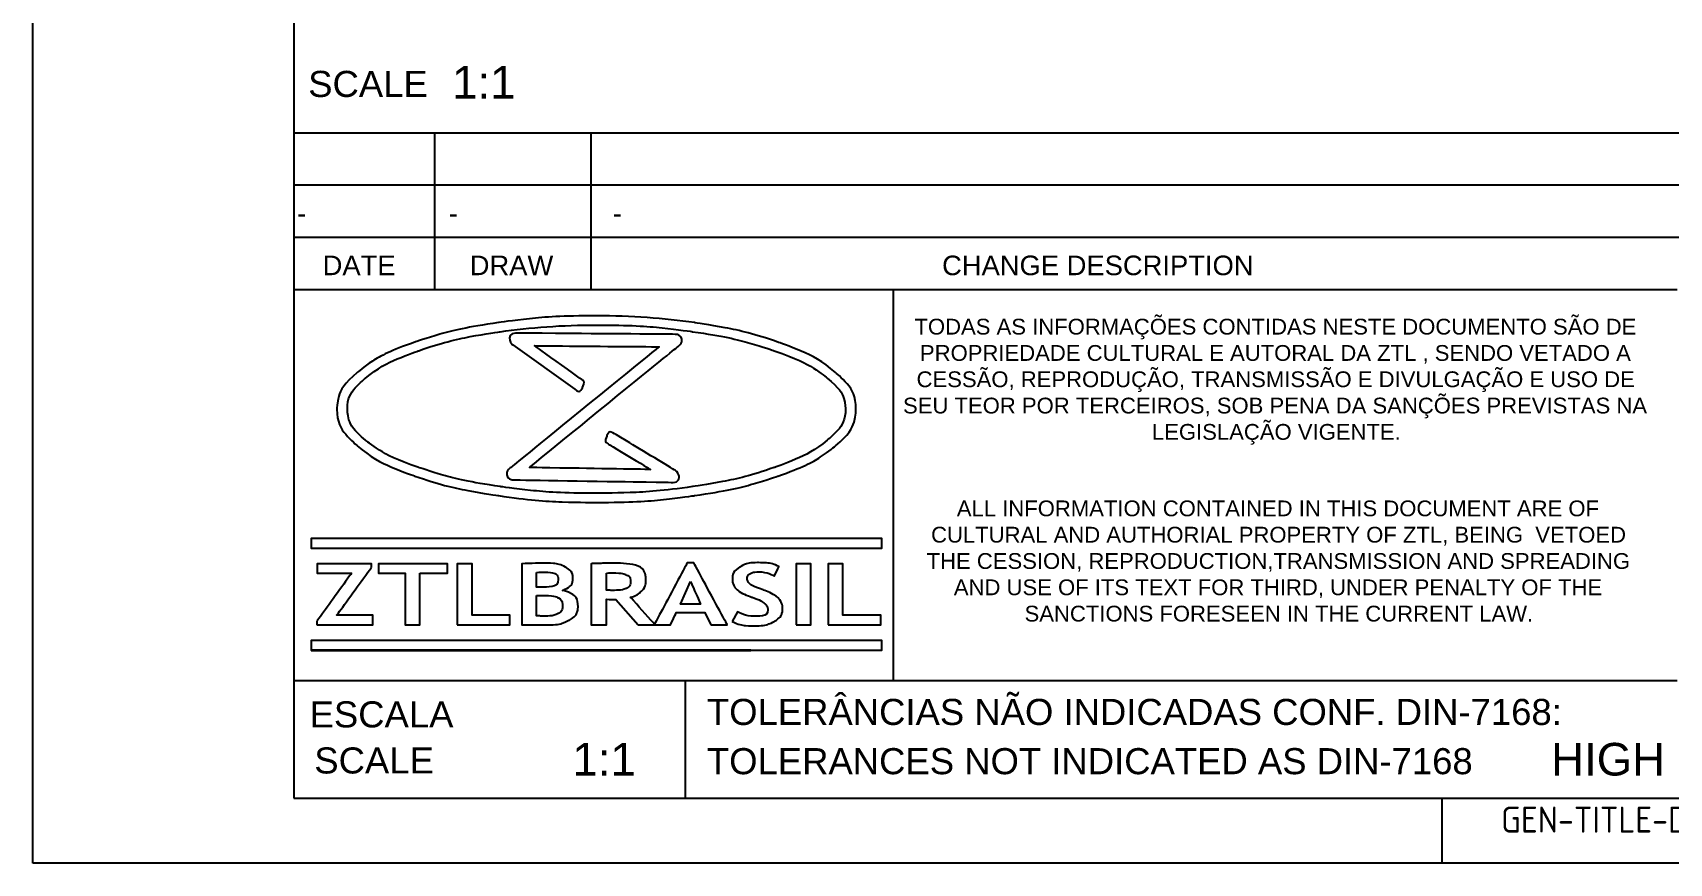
# Model space of a CAD drawing. Header units: millimetres. Extents: x 4510 to 4691, y 1198 to 1451.
# Drawn here: x 4510.4 to 4623.3, y 1197.9 to 1255.2 of the extents above; entities that cross this region are included whole.
import ezdxf
from ezdxf.enums import TextEntityAlignment as Align

# ---------------------------------------------------------------- set-up
doc = ezdxf.new("R2010")
doc.units = ezdxf.units.MM
doc.linetypes.add('ACAD_ISO02W100', pattern=[15, 12, -3])
doc.layers.add('AM_8', color=40, linetype='ACAD_ISO02W100', lineweight=35)
doc.layers.add('Camada 1', color=7, linetype='Continuous')
doc.styles.add('ACISOTS', font='isocp.shx', dxfattribs={"height": 1})
doc.styles.get("Standard").update_dxf_attribs({"font": 'arial.ttf'})

msp = doc.modelspace()

# ---------------------------------------------------------------- linework, layer by layer
at = {"color": 135, "lineweight": 25}
for p, q in [((4510.431, 1197.901), (4510.431, 1450.801)), ((4607.631, 1197.901), (4607.631, 1202.401)), ((4691.331, 1197.901), (4510.431, 1197.901))]:
    msp.add_line(p, q, dxfattribs=at)
for p, q in [((4528.431, 1446.301), (4528.431, 1202.401)), ((4528.431, 1248.301), (4686.831, 1248.301)), ((4528.431, 1248.301), (4528.431, 1202.401)), ((4528.431, 1248.301), (4642.954, 1248.301)), ((4538.154, 1237.501), (4538.154, 1248.301)), ((4548.929, 1237.501), (4548.929, 1248.301)), ((4642.954, 1244.701), (4528.431, 1244.701)), ((4528.431, 1241.101), (4642.954, 1241.101)), ((4528.431, 1237.501), (4623.831, 1237.501)), ((4569.77, 1237.501), (4569.77, 1210.501)), ((4623.831, 1210.501), (4528.431, 1210.501)), ((4555.431, 1210.501), (4555.431, 1202.401)), ((4528.431, 1202.401), (4686.831, 1202.401)), ((4528.431, 1202.401), (4686.831, 1202.401))]:
    msp.add_line(p, q)
at = {"layer": 'AM_8', "color": 0, "linetype": 'Continuous'}
msp.add_line((4529.623, 1212.607), (4559.957, 1212.607), dxfattribs=at)
at = {"layer": 'Camada 1'}
for points, knots in [([(4549.303, 1235.678), (4551.692, 1235.678), (4553.975, 1235.511), (4556.061, 1235.208), (4556.061, 1235.208), (4558.228, 1234.893), (4560.183, 1234.432), (4561.823, 1233.86), (4561.823, 1233.86), (4563.506, 1233.272), (4564.864, 1232.563), (4565.792, 1231.77), (4565.792, 1231.77), (4566.696, 1230.997), (4567.196, 1230.143), (4567.196, 1229.24), (4567.196, 1229.24), (4567.196, 1228.336), (4566.696, 1227.482), (4565.792, 1226.709), (4565.792, 1226.709), (4564.864, 1225.916), (4563.506, 1225.207), (4561.823, 1224.62), (4561.823, 1224.62), (4560.183, 1224.047), (4558.228, 1223.586), (4556.061, 1223.271), (4556.061, 1223.271), (4553.975, 1222.968), (4551.692, 1222.801), (4549.303, 1222.801), (4549.303, 1222.801), (4546.914, 1222.801), (4544.632, 1222.968), (4542.546, 1223.271), (4542.546, 1223.271), (4540.378, 1223.586), (4538.423, 1224.047), (4536.784, 1224.62), (4536.784, 1224.62), (4535.101, 1225.207), (4533.743, 1225.916), (4532.814, 1226.709), (4532.814, 1226.709), (4531.91, 1227.482), (4531.411, 1228.336), (4531.411, 1229.24), (4531.411, 1229.24), (4531.411, 1230.143), (4531.91, 1230.997), (4532.814, 1231.77), (4532.814, 1231.77), (4533.743, 1232.563), (4535.101, 1233.272), (4536.784, 1233.86), (4536.784, 1233.86), (4538.423, 1234.432), (4540.378, 1234.893), (4542.546, 1235.208), (4542.546, 1235.208), (4544.632, 1235.511), (4546.914, 1235.678), (4549.303, 1235.678)], [0, 0, 0, 0, 0.0588235, 0.0588235, 0.0588235, 0.0882353, 0.1176471, 0.1176471, 0.1176471, 0.1470588, 0.1764706, 0.1764706, 0.1764706, 0.2058824, 0.2352941, 0.2352941, 0.2352941, 0.2647059, 0.2941176, 0.2941176, 0.2941176, 0.3235294, 0.3529412, 0.3529412, 0.3529412, 0.3823529, 0.4117647, 0.4117647, 0.4117647, 0.4411765, 0.4705882, 0.4705882, 0.4705882, 0.5, 0.5294118, 0.5294118, 0.5294118, 0.5588235, 0.5882353, 0.5882353, 0.5882353, 0.6176471, 0.6470588, 0.6470588, 0.6470588, 0.6764706, 0.7058824, 0.7058824, 0.7058824, 0.7352941, 0.7647059, 0.7647059, 0.7647059, 0.7941176, 0.8235294, 0.8235294, 0.8235294, 0.8529412, 0.8823529, 0.8823529, 0.8823529, 0.9411765, 1, 1, 1, 1]), ([(4549.303, 1235.043), (4546.956, 1235.043), (4544.717, 1234.88), (4542.675, 1234.584), (4542.675, 1234.584), (4540.553, 1234.277), (4538.643, 1233.827), (4537.045, 1233.269), (4537.045, 1233.269), (4535.49, 1232.726), (4534.238, 1232.086), (4533.384, 1231.382), (4533.384, 1231.382), (4532.575, 1230.713), (4532.127, 1229.989), (4532.127, 1229.24), (4532.127, 1229.24), (4532.127, 1228.49), (4532.575, 1227.766), (4533.384, 1227.098), (4533.384, 1227.098), (4534.238, 1226.393), (4535.49, 1225.753), (4537.045, 1225.21), (4537.045, 1225.21), (4538.643, 1224.652), (4540.553, 1224.202), (4542.675, 1223.895), (4542.675, 1223.895), (4544.717, 1223.599), (4546.956, 1223.436), (4549.303, 1223.436), (4549.303, 1223.436), (4551.65, 1223.436), (4553.89, 1223.599), (4555.932, 1223.895), (4555.932, 1223.895), (4558.054, 1224.202), (4559.964, 1224.652), (4561.561, 1225.21), (4561.561, 1225.21), (4563.116, 1225.753), (4564.369, 1226.393), (4565.222, 1227.098), (4565.222, 1227.098), (4566.032, 1227.766), (4566.479, 1228.49), (4566.479, 1229.24), (4566.479, 1229.24), (4566.479, 1229.989), (4566.032, 1230.713), (4565.222, 1231.382), (4565.222, 1231.382), (4564.369, 1232.086), (4563.116, 1232.726), (4561.561, 1233.269), (4561.561, 1233.269), (4559.964, 1233.827), (4558.054, 1234.277), (4555.932, 1234.584), (4555.932, 1234.584), (4553.89, 1234.88), (4551.65, 1235.043), (4549.303, 1235.043)], [0, 0, 0, 0, 0.0588235, 0.0588235, 0.0588235, 0.0882353, 0.1176471, 0.1176471, 0.1176471, 0.1470588, 0.1764706, 0.1764706, 0.1764706, 0.2058824, 0.2352941, 0.2352941, 0.2352941, 0.2647059, 0.2941176, 0.2941176, 0.2941176, 0.3235294, 0.3529412, 0.3529412, 0.3529412, 0.3823529, 0.4117647, 0.4117647, 0.4117647, 0.4411765, 0.4705882, 0.4705882, 0.4705882, 0.5, 0.5294118, 0.5294118, 0.5294118, 0.5588235, 0.5882353, 0.5882353, 0.5882353, 0.6176471, 0.6470588, 0.6470588, 0.6470588, 0.6764706, 0.7058824, 0.7058824, 0.7058824, 0.7352941, 0.7647059, 0.7647059, 0.7647059, 0.7941176, 0.8235294, 0.8235294, 0.8235294, 0.8529412, 0.8823529, 0.8823529, 0.8823529, 0.9411765, 1, 1, 1, 1]), ([(4547.815, 1230.611), (4547.815, 1230.611), (4543.528, 1233.682), (4543.528, 1233.682), (4543.528, 1233.682), (4543.209, 1233.911), (4543.339, 1234.491), (4543.715, 1234.488), (4543.715, 1234.488), (4543.715, 1234.488), (4554.786, 1234.399), (4554.786, 1234.399), (4554.786, 1234.399), (4555.149, 1234.397), (4555.284, 1233.848), (4554.988, 1233.607), (4554.988, 1233.607), (4554.988, 1233.607), (4544.681, 1225.21), (4544.681, 1225.21), (4544.681, 1225.21), (4544.681, 1225.21), (4553.034, 1225.076), (4553.034, 1225.076), (4553.034, 1225.076), (4553.034, 1225.076), (4550.225, 1226.768), (4550.225, 1226.768), (4550.225, 1226.768), (4550.04, 1226.88), (4549.855, 1226.991), (4550.016, 1227.377), (4550.016, 1227.377), (4550.177, 1227.763), (4550.362, 1227.652), (4550.547, 1227.541), (4550.547, 1227.541), (4550.547, 1227.541), (4554.759, 1225.003), (4554.759, 1225.003), (4554.759, 1225.003), (4555.104, 1224.795), (4554.982, 1224.177), (4554.594, 1224.183), (4554.594, 1224.183), (4554.594, 1224.183), (4543.523, 1224.361), (4543.523, 1224.361), (4543.523, 1224.361), (4543.16, 1224.367), (4543.028, 1224.913), (4543.324, 1225.154), (4543.324, 1225.154), (4543.324, 1225.154), (4553.619, 1233.542), (4553.619, 1233.542), (4553.619, 1233.542), (4553.619, 1233.542), (4545.038, 1233.611), (4545.038, 1233.611), (4545.038, 1233.611), (4545.038, 1233.611), (4548.185, 1231.356), (4548.185, 1231.356), (4548.185, 1231.356), (4548.361, 1231.23), (4548.536, 1231.104), (4548.351, 1230.732), (4548.351, 1230.732), (4548.166, 1230.359), (4547.99, 1230.485), (4547.815, 1230.611)], [0, 0, 0, 0, 0.0526316, 0.0526316, 0.0526316, 0.0789474, 0.1052632, 0.1052632, 0.1052632, 0.1315789, 0.1578947, 0.1578947, 0.1578947, 0.1842105, 0.2105263, 0.2105263, 0.2105263, 0.2368421, 0.2631579, 0.2631579, 0.2631579, 0.2894737, 0.3157895, 0.3157895, 0.3157895, 0.3421053, 0.3684211, 0.3684211, 0.3684211, 0.3947368, 0.4210526, 0.4210526, 0.4210526, 0.4473684, 0.4736842, 0.4736842, 0.4736842, 0.5, 0.5263158, 0.5263158, 0.5263158, 0.5526316, 0.5789474, 0.5789474, 0.5789474, 0.6052632, 0.6315789, 0.6315789, 0.6315789, 0.6578947, 0.6842105, 0.6842105, 0.6842105, 0.7105263, 0.7368421, 0.7368421, 0.7368421, 0.7631579, 0.7894737, 0.7894737, 0.7894737, 0.8157895, 0.8421053, 0.8421053, 0.8421053, 0.8684211, 0.8947368, 0.8947368, 0.8947368, 0.9473684, 1, 1, 1, 1]), ([(4529.7, 1220.316), (4529.7, 1220.316), (4568.907, 1220.316), (4568.907, 1220.316), (4568.907, 1220.316), (4568.907, 1220.316), (4568.984, 1220.316), (4568.984, 1220.316), (4568.984, 1220.316), (4568.984, 1220.316), (4568.984, 1220.239), (4568.984, 1220.239), (4568.984, 1220.239), (4568.984, 1220.239), (4568.984, 1219.729), (4568.984, 1219.729), (4568.984, 1219.729), (4568.984, 1219.729), (4568.984, 1219.652), (4568.984, 1219.652), (4568.984, 1219.652), (4568.984, 1219.652), (4568.907, 1219.652), (4568.907, 1219.652), (4568.907, 1219.652), (4568.907, 1219.652), (4529.7, 1219.652), (4529.7, 1219.652), (4529.7, 1219.652), (4529.7, 1219.652), (4529.623, 1219.652), (4529.623, 1219.652), (4529.623, 1219.652), (4529.623, 1219.652), (4529.623, 1219.729), (4529.623, 1219.729), (4529.623, 1219.729), (4529.623, 1219.729), (4529.623, 1220.239), (4529.623, 1220.239), (4529.623, 1220.239), (4529.623, 1220.239), (4529.623, 1220.316), (4529.623, 1220.316), (4529.623, 1220.316), (4529.623, 1220.316), (4529.7, 1220.316), (4529.7, 1220.316)], [0, 0, 0, 0, 0.0769231, 0.0769231, 0.0769231, 0.1153846, 0.1538462, 0.1538462, 0.1538462, 0.1923077, 0.2307692, 0.2307692, 0.2307692, 0.2692308, 0.3076923, 0.3076923, 0.3076923, 0.3461538, 0.3846154, 0.3846154, 0.3846154, 0.4230769, 0.4615385, 0.4615385, 0.4615385, 0.5, 0.5384615, 0.5384615, 0.5384615, 0.5769231, 0.6153846, 0.6153846, 0.6153846, 0.6538462, 0.6923077, 0.6923077, 0.6923077, 0.7307692, 0.7692308, 0.7692308, 0.7692308, 0.8076923, 0.8461538, 0.8461538, 0.8461538, 0.9230769, 1, 1, 1, 1]), ([(4530.013, 1214.349), (4530.013, 1214.349), (4530.013, 1214.591), (4530.013, 1214.591), (4530.013, 1214.591), (4530.013, 1214.591), (4532.411, 1217.909), (4532.411, 1217.909), (4532.411, 1217.909), (4532.411, 1217.909), (4530.053, 1217.909), (4530.053, 1217.909), (4530.053, 1217.909), (4530.053, 1217.909), (4530.053, 1218.575), (4530.053, 1218.575), (4530.053, 1218.575), (4530.053, 1218.575), (4533.802, 1218.575), (4533.802, 1218.575), (4533.802, 1218.575), (4533.802, 1218.575), (4533.802, 1218.333), (4533.802, 1218.333), (4533.802, 1218.333), (4533.802, 1218.333), (4531.396, 1215.016), (4531.396, 1215.016), (4531.396, 1215.016), (4531.396, 1215.016), (4533.888, 1215.016), (4533.888, 1215.016), (4533.888, 1215.016), (4533.888, 1215.016), (4533.888, 1214.349), (4533.888, 1214.349), (4533.888, 1214.349), (4533.888, 1214.349), (4530.013, 1214.349), (4530.013, 1214.349)], [0, 0, 0, 0, 0.0909091, 0.0909091, 0.0909091, 0.1363636, 0.1818182, 0.1818182, 0.1818182, 0.2272727, 0.2727273, 0.2727273, 0.2727273, 0.3181818, 0.3636364, 0.3636364, 0.3636364, 0.4090909, 0.4545455, 0.4545455, 0.4545455, 0.5, 0.5454545, 0.5454545, 0.5454545, 0.5909091, 0.6363636, 0.6363636, 0.6363636, 0.6818182, 0.7272727, 0.7272727, 0.7272727, 0.7727273, 0.8181818, 0.8181818, 0.8181818, 0.9090909, 1, 1, 1, 1]), ([(4537.13, 1217.909), (4537.13, 1217.909), (4537.13, 1214.349), (4537.13, 1214.349), (4537.13, 1214.349), (4537.13, 1214.349), (4536.109, 1214.349), (4536.109, 1214.349), (4536.109, 1214.349), (4536.109, 1214.349), (4536.109, 1217.909), (4536.109, 1217.909), (4536.109, 1217.909), (4536.109, 1217.909), (4534.28, 1217.909), (4534.28, 1217.909), (4534.28, 1217.909), (4534.28, 1217.909), (4534.28, 1218.575), (4534.28, 1218.575), (4534.28, 1218.575), (4534.28, 1218.575), (4539.041, 1218.575), (4539.041, 1218.575), (4539.041, 1218.575), (4539.041, 1218.575), (4539.041, 1217.909), (4539.041, 1217.909), (4539.041, 1217.909), (4539.041, 1217.909), (4537.13, 1217.909), (4537.13, 1217.909)], [0, 0, 0, 0, 0.1111111, 0.1111111, 0.1111111, 0.1666667, 0.2222222, 0.2222222, 0.2222222, 0.2777778, 0.3333333, 0.3333333, 0.3333333, 0.3888889, 0.4444444, 0.4444444, 0.4444444, 0.5, 0.5555556, 0.5555556, 0.5555556, 0.6111111, 0.6666667, 0.6666667, 0.6666667, 0.7222222, 0.7777778, 0.7777778, 0.7777778, 0.8888889, 1, 1, 1, 1]), ([(4539.708, 1214.349), (4539.708, 1214.349), (4539.708, 1218.575), (4539.708, 1218.575), (4539.708, 1218.575), (4539.708, 1218.575), (4540.729, 1218.575), (4540.729, 1218.575), (4540.729, 1218.575), (4540.729, 1218.575), (4540.729, 1215.016), (4540.729, 1215.016), (4540.729, 1215.016), (4540.729, 1215.016), (4543.328, 1215.016), (4543.328, 1215.016), (4543.328, 1215.016), (4543.328, 1215.016), (4543.328, 1214.349), (4543.328, 1214.349), (4543.328, 1214.349), (4543.328, 1214.349), (4539.708, 1214.349), (4539.708, 1214.349)], [0, 0, 0, 0, 0.1428571, 0.1428571, 0.1428571, 0.2142857, 0.2857143, 0.2857143, 0.2857143, 0.3571429, 0.4285714, 0.4285714, 0.4285714, 0.5, 0.5714286, 0.5714286, 0.5714286, 0.6428571, 0.7142857, 0.7142857, 0.7142857, 0.8571429, 1, 1, 1, 1]), ([(4545.91, 1214.349), (4545.91, 1214.349), (4544.151, 1214.349), (4544.151, 1214.349), (4544.151, 1214.349), (4544.151, 1214.349), (4544.151, 1218.572), (4544.151, 1218.572), (4544.151, 1218.572), (4544.927, 1218.599), (4545.469, 1218.612), (4545.78, 1218.612), (4545.78, 1218.612), (4546.378, 1218.612), (4546.844, 1218.519), (4547.18, 1218.331), (4547.18, 1218.331), (4547.517, 1218.144), (4547.684, 1217.876), (4547.684, 1217.529), (4547.684, 1217.529), (4547.684, 1217.194), (4547.443, 1216.929), (4546.962, 1216.735), (4546.962, 1216.735), (4547.676, 1216.552), (4548.034, 1216.175), (4548.034, 1215.604), (4548.034, 1215.604), (4548.034, 1215.22), (4547.836, 1214.914), (4547.442, 1214.688), (4547.442, 1214.688), (4547.046, 1214.463), (4546.536, 1214.349), (4545.91, 1214.349)], [0, 0, 0, 0, 0.1, 0.1, 0.1, 0.15, 0.2, 0.2, 0.2, 0.25, 0.3, 0.3, 0.3, 0.35, 0.4, 0.4, 0.4, 0.45, 0.5, 0.5, 0.5, 0.55, 0.6, 0.6, 0.6, 0.65, 0.7, 0.7, 0.7, 0.75, 0.8, 0.8, 0.8, 0.9, 1, 1, 1, 1]), ([(4545.172, 1217.973), (4545.172, 1217.973), (4545.172, 1216.959), (4545.172, 1216.959), (4545.172, 1216.959), (4545.329, 1216.953), (4545.493, 1216.949), (4545.666, 1216.949), (4545.666, 1216.949), (4546.331, 1216.949), (4546.663, 1217.132), (4546.663, 1217.499), (4546.663, 1217.499), (4546.663, 1217.824), (4546.362, 1217.986), (4545.757, 1217.986), (4545.757, 1217.986), (4545.598, 1217.986), (4545.402, 1217.981), (4545.172, 1217.973)], [0, 0, 0, 0, 0.1666667, 0.1666667, 0.1666667, 0.25, 0.3333333, 0.3333333, 0.3333333, 0.4166667, 0.5, 0.5, 0.5, 0.5833333, 0.6666667, 0.6666667, 0.6666667, 0.8333333, 1, 1, 1, 1]), ([(4552.178, 1214.349), (4552.178, 1214.349), (4550.644, 1216.094), (4550.644, 1216.094), (4550.644, 1216.094), (4550.49, 1216.096), (4550.274, 1216.103), (4549.995, 1216.115), (4549.995, 1216.115), (4549.995, 1216.115), (4549.995, 1214.349), (4549.995, 1214.349), (4549.995, 1214.349), (4549.995, 1214.349), (4548.936, 1214.349), (4548.936, 1214.349), (4548.936, 1214.349), (4548.936, 1214.349), (4548.936, 1218.575), (4548.936, 1218.575), (4548.936, 1218.575), (4548.993, 1218.575), (4549.214, 1218.582), (4549.6, 1218.597), (4549.6, 1218.597), (4549.985, 1218.612), (4550.294, 1218.618), (4550.53, 1218.618), (4550.53, 1218.618), (4551.99, 1218.618), (4552.721, 1218.203), (4552.721, 1217.372), (4552.721, 1217.372), (4552.721, 1217.122), (4552.619, 1216.894), (4552.418, 1216.689), (4552.418, 1216.689), (4552.217, 1216.483), (4551.962, 1216.338), (4551.657, 1216.253), (4551.657, 1216.253), (4551.657, 1216.253), (4553.356, 1214.349), (4553.356, 1214.349), (4553.356, 1214.349), (4553.356, 1214.349), (4552.178, 1214.349), (4552.178, 1214.349)], [0, 0, 0, 0, 0.0769231, 0.0769231, 0.0769231, 0.1153846, 0.1538462, 0.1538462, 0.1538462, 0.1923077, 0.2307692, 0.2307692, 0.2307692, 0.2692308, 0.3076923, 0.3076923, 0.3076923, 0.3461538, 0.3846154, 0.3846154, 0.3846154, 0.4230769, 0.4615385, 0.4615385, 0.4615385, 0.5, 0.5384615, 0.5384615, 0.5384615, 0.5769231, 0.6153846, 0.6153846, 0.6153846, 0.6538462, 0.6923077, 0.6923077, 0.6923077, 0.7307692, 0.7692308, 0.7692308, 0.7692308, 0.8076923, 0.8461538, 0.8461538, 0.8461538, 0.9230769, 1, 1, 1, 1]), ([(4549.995, 1217.923), (4549.995, 1217.923), (4549.995, 1216.75), (4549.995, 1216.75), (4549.995, 1216.75), (4550.184, 1216.738), (4550.329, 1216.732), (4550.428, 1216.732), (4550.428, 1216.732), (4550.854, 1216.732), (4551.166, 1216.776), (4551.363, 1216.865), (4551.363, 1216.865), (4551.562, 1216.953), (4551.661, 1217.125), (4551.661, 1217.381), (4551.661, 1217.381), (4551.661, 1217.589), (4551.555, 1217.734), (4551.342, 1217.816), (4551.342, 1217.816), (4551.13, 1217.899), (4550.796, 1217.94), (4550.341, 1217.94), (4550.341, 1217.94), (4550.231, 1217.94), (4550.116, 1217.935), (4549.995, 1217.923)], [0, 0, 0, 0, 0.125, 0.125, 0.125, 0.1875, 0.25, 0.25, 0.25, 0.3125, 0.375, 0.375, 0.375, 0.4375, 0.5, 0.5, 0.5, 0.5625, 0.625, 0.625, 0.625, 0.6875, 0.75, 0.75, 0.75, 0.875, 1, 1, 1, 1]), ([(4557.202, 1214.349), (4557.202, 1214.349), (4556.783, 1215.206), (4556.783, 1215.206), (4556.783, 1215.206), (4556.783, 1215.206), (4554.812, 1215.206), (4554.812, 1215.206), (4554.812, 1215.206), (4554.812, 1215.206), (4554.411, 1214.349), (4554.411, 1214.349), (4554.411, 1214.349), (4554.411, 1214.349), (4553.278, 1214.349), (4553.278, 1214.349), (4553.278, 1214.349), (4553.278, 1214.349), (4555.57, 1218.633), (4555.57, 1218.633), (4555.57, 1218.633), (4555.57, 1218.633), (4556.018, 1218.633), (4556.018, 1218.633), (4556.018, 1218.633), (4556.018, 1218.633), (4558.329, 1214.349), (4558.329, 1214.349), (4558.329, 1214.349), (4558.329, 1214.349), (4557.202, 1214.349), (4557.202, 1214.349)], [0, 0, 0, 0, 0.1111111, 0.1111111, 0.1111111, 0.1666667, 0.2222222, 0.2222222, 0.2222222, 0.2777778, 0.3333333, 0.3333333, 0.3333333, 0.3888889, 0.4444444, 0.4444444, 0.4444444, 0.5, 0.5555556, 0.5555556, 0.5555556, 0.6111111, 0.6666667, 0.6666667, 0.6666667, 0.7222222, 0.7777778, 0.7777778, 0.7777778, 0.8888889, 1, 1, 1, 1]), ([(4558.663, 1214.583), (4558.663, 1214.583), (4559.041, 1215.255), (4559.041, 1215.255), (4559.041, 1215.255), (4559.443, 1215.047), (4559.839, 1214.944), (4560.229, 1214.944), (4560.229, 1214.944), (4560.829, 1214.944), (4561.128, 1215.098), (4561.128, 1215.405), (4561.128, 1215.405), (4561.128, 1215.55), (4561.057, 1215.686), (4560.917, 1215.817), (4560.917, 1215.817), (4560.776, 1215.948), (4560.484, 1216.095), (4560.043, 1216.257), (4560.043, 1216.257), (4559.602, 1216.42), (4559.305, 1216.554), (4559.152, 1216.658), (4559.152, 1216.658), (4558.999, 1216.763), (4558.881, 1216.888), (4558.798, 1217.032), (4558.798, 1217.032), (4558.716, 1217.176), (4558.675, 1217.335), (4558.675, 1217.511), (4558.675, 1217.511), (4558.675, 1217.838), (4558.838, 1218.108), (4559.164, 1218.324), (4559.164, 1218.324), (4559.49, 1218.54), (4559.908, 1218.647), (4560.418, 1218.647), (4560.418, 1218.647), (4561.083, 1218.647), (4561.57, 1218.555), (4561.883, 1218.373), (4561.883, 1218.373), (4561.883, 1218.373), (4561.572, 1217.727), (4561.572, 1217.727), (4561.572, 1217.727), (4561.214, 1217.915), (4560.835, 1218.01), (4560.438, 1218.01), (4560.438, 1218.01), (4560.202, 1218.01), (4560.02, 1217.964), (4559.89, 1217.873), (4559.89, 1217.873), (4559.76, 1217.781), (4559.696, 1217.662), (4559.696, 1217.517), (4559.696, 1217.517), (4559.696, 1217.274), (4560.06, 1217.022), (4560.79, 1216.761), (4560.79, 1216.761), (4561.175, 1216.623), (4561.452, 1216.495), (4561.623, 1216.378), (4561.623, 1216.378), (4561.793, 1216.262), (4561.923, 1216.126), (4562.011, 1215.972), (4562.011, 1215.972), (4562.101, 1215.817), (4562.145, 1215.644), (4562.145, 1215.454), (4562.145, 1215.454), (4562.145, 1215.111), (4561.962, 1214.83), (4561.593, 1214.609), (4561.593, 1214.609), (4561.226, 1214.388), (4560.733, 1214.277), (4560.115, 1214.277), (4560.115, 1214.277), (4559.579, 1214.277), (4559.096, 1214.379), (4558.663, 1214.583)], [0, 0, 0, 0, 0.0434783, 0.0434783, 0.0434783, 0.0652174, 0.0869565, 0.0869565, 0.0869565, 0.1086957, 0.1304348, 0.1304348, 0.1304348, 0.1521739, 0.173913, 0.173913, 0.173913, 0.1956522, 0.2173913, 0.2173913, 0.2173913, 0.2391304, 0.2608696, 0.2608696, 0.2608696, 0.2826087, 0.3043478, 0.3043478, 0.3043478, 0.326087, 0.3478261, 0.3478261, 0.3478261, 0.3695652, 0.3913043, 0.3913043, 0.3913043, 0.4130435, 0.4347826, 0.4347826, 0.4347826, 0.4565217, 0.4782609, 0.4782609, 0.4782609, 0.5, 0.5217391, 0.5217391, 0.5217391, 0.5434783, 0.5652174, 0.5652174, 0.5652174, 0.5869565, 0.6086957, 0.6086957, 0.6086957, 0.6304348, 0.6521739, 0.6521739, 0.6521739, 0.673913, 0.6956522, 0.6956522, 0.6956522, 0.7173913, 0.7391304, 0.7391304, 0.7391304, 0.7608696, 0.7826087, 0.7826087, 0.7826087, 0.8043478, 0.826087, 0.826087, 0.826087, 0.8478261, 0.8695652, 0.8695652, 0.8695652, 0.8913043, 0.9130435, 0.9130435, 0.9130435, 0.9565217, 1, 1, 1, 1]), ([(4563.067, 1214.349), (4563.067, 1214.349), (4563.067, 1218.575), (4563.067, 1218.575), (4563.067, 1218.575), (4563.067, 1218.575), (4564.088, 1218.575), (4564.088, 1218.575), (4564.088, 1218.575), (4564.088, 1218.575), (4564.088, 1214.349), (4564.088, 1214.349), (4564.088, 1214.349), (4564.088, 1214.349), (4563.067, 1214.349), (4563.067, 1214.349)], [0, 0, 0, 0, 0.2, 0.2, 0.2, 0.3, 0.4, 0.4, 0.4, 0.5, 0.6, 0.6, 0.6, 0.8, 1, 1, 1, 1]), ([(4565.284, 1214.349), (4565.284, 1214.349), (4565.284, 1218.575), (4565.284, 1218.575), (4565.284, 1218.575), (4565.284, 1218.575), (4566.305, 1218.575), (4566.305, 1218.575), (4566.305, 1218.575), (4566.305, 1218.575), (4566.305, 1215.016), (4566.305, 1215.016), (4566.305, 1215.016), (4566.305, 1215.016), (4568.905, 1215.016), (4568.905, 1215.016), (4568.905, 1215.016), (4568.905, 1215.016), (4568.905, 1214.349), (4568.905, 1214.349), (4568.905, 1214.349), (4568.905, 1214.349), (4565.284, 1214.349), (4565.284, 1214.349)], [0, 0, 0, 0, 0.1428571, 0.1428571, 0.1428571, 0.2142857, 0.2857143, 0.2857143, 0.2857143, 0.3571429, 0.4285714, 0.4285714, 0.4285714, 0.5, 0.5714286, 0.5714286, 0.5714286, 0.6428571, 0.7142857, 0.7142857, 0.7142857, 0.8571429, 1, 1, 1, 1]), ([(4555.794, 1217.34), (4555.794, 1217.34), (4555.103, 1215.78), (4555.103, 1215.78), (4555.103, 1215.78), (4555.103, 1215.78), (4556.484, 1215.78), (4556.484, 1215.78), (4556.484, 1215.78), (4556.484, 1215.78), (4555.794, 1217.34), (4555.794, 1217.34)], [0, 0, 0, 0, 0.25, 0.25, 0.25, 0.375, 0.5, 0.5, 0.5, 0.75, 1, 1, 1, 1]), ([(4545.172, 1216.375), (4545.172, 1216.375), (4545.172, 1214.978), (4545.172, 1214.978), (4545.172, 1214.978), (4545.378, 1214.965), (4545.546, 1214.958), (4545.674, 1214.958), (4545.674, 1214.958), (4546.13, 1214.958), (4546.461, 1215.015), (4546.666, 1215.128), (4546.666, 1215.128), (4546.871, 1215.241), (4546.974, 1215.43), (4546.974, 1215.693), (4546.974, 1215.693), (4546.974, 1215.934), (4546.879, 1216.109), (4546.687, 1216.218), (4546.687, 1216.218), (4546.496, 1216.328), (4546.162, 1216.382), (4545.686, 1216.382), (4545.686, 1216.382), (4545.587, 1216.382), (4545.416, 1216.38), (4545.172, 1216.375)], [0, 0, 0, 0, 0.125, 0.125, 0.125, 0.1875, 0.25, 0.25, 0.25, 0.3125, 0.375, 0.375, 0.375, 0.4375, 0.5, 0.5, 0.5, 0.5625, 0.625, 0.625, 0.625, 0.6875, 0.75, 0.75, 0.75, 0.875, 1, 1, 1, 1]), ([(4529.7, 1213.272), (4529.7, 1213.272), (4568.907, 1213.272), (4568.907, 1213.272), (4568.907, 1213.272), (4568.907, 1213.272), (4568.984, 1213.272), (4568.984, 1213.272), (4568.984, 1213.272), (4568.984, 1213.272), (4568.984, 1213.195), (4568.984, 1213.195), (4568.984, 1213.195), (4568.984, 1213.195), (4568.984, 1212.684), (4568.984, 1212.684), (4568.984, 1212.684), (4568.984, 1212.684), (4568.984, 1212.607), (4568.984, 1212.607), (4568.984, 1212.607), (4568.984, 1212.607), (4568.907, 1212.607), (4568.907, 1212.607), (4568.907, 1212.607), (4568.907, 1212.607), (4529.7, 1212.607), (4529.7, 1212.607), (4529.7, 1212.607), (4529.7, 1212.607), (4529.623, 1212.607), (4529.623, 1212.607), (4529.623, 1212.607), (4529.623, 1212.607), (4529.623, 1212.684), (4529.623, 1212.684), (4529.623, 1212.684), (4529.623, 1212.684), (4529.623, 1213.195), (4529.623, 1213.195), (4529.623, 1213.195), (4529.623, 1213.195), (4529.623, 1213.272), (4529.623, 1213.272), (4529.623, 1213.272), (4529.623, 1213.272), (4529.7, 1213.272), (4529.7, 1213.272)], [0, 0, 0, 0, 0.0769231, 0.0769231, 0.0769231, 0.1153846, 0.1538462, 0.1538462, 0.1538462, 0.1923077, 0.2307692, 0.2307692, 0.2307692, 0.2692308, 0.3076923, 0.3076923, 0.3076923, 0.3461538, 0.3846154, 0.3846154, 0.3846154, 0.4230769, 0.4615385, 0.4615385, 0.4615385, 0.5, 0.5384615, 0.5384615, 0.5384615, 0.5769231, 0.6153846, 0.6153846, 0.6153846, 0.6538462, 0.6923077, 0.6923077, 0.6923077, 0.7307692, 0.7692308, 0.7692308, 0.7692308, 0.8076923, 0.8461538, 0.8461538, 0.8461538, 0.9230769, 1, 1, 1, 1])]:
    msp.add_open_spline(points, degree=3, knots=knots, dxfattribs=at)

# ---------------------------------------------------------------- texts
for s, height, p in [('SCALE', 1.8, (4529.428, 1250.779)), ('-', 1.35, (4528.664, 1242.082)), ('-', 1.35, (4539.131, 1242.082)), ('-', 1.35, (4550.433, 1242.082)), ('DATE', 1.35, (4530.424, 1238.482)), ('DRAW', 1.35, (4540.566, 1238.482)), ('CHANGE DESCRIPTION', 1.35, (4573.14, 1238.482)), ('ESCALA', 1.8, (4529.522, 1207.277)), ('TOLERÂNCIAS NÃO INDICADAS CONF. DIN-7168:', 1.8, (4556.921, 1207.445)), ('SCALE', 1.8, (4529.847, 1204.097)), ('TOLERANCES NOT INDICATED AS DIN-7168', 1.8, (4556.921, 1204.048))]:
    msp.add_text(s, height=height).set_placement(p)
at = {"linetype": 'Continuous', "char_height": 1.089, "attachment_point": 1}
for s, width, insert in [('\\pi0.90481;TODAS AS INFORMAÇÕES CONTIDAS NESTE DOCUMENTO SÃO DE \\P\\pi1.2818;PROPRIEDADE CULTURAL E AUTORAL DA ZTL , SENDO VETADO A \\P\\pi1.0493;CESSÃO, REPRODUÇÃO, TRANSMISSÃO E DIVULGAÇÃO E USO DE \\P\\pi0.11554;SEU TEOR POR TERCEIROS, SOB PENA DA SANÇÕES PREVISTAS NA \\P\\pi17.28;LEGISLAÇÃO VIGENTE.', 51.47871, (4570.33, 1235.475)), ('\\pi3.2175;ALL INFORMATION CONTAINED IN THIS DOCUMENT ARE OF \\P\\pi1.4414;CULTURAL AND AUTHORIAL PROPERTY OF ZTL, BEING  VETOED \\P\\pi1.1335;THE CESSION, REPRODUCTION,TRANSMISSION AND SPREADING \\P\\pi3.0118;AND USE OF ITS TEXT FOR THIRD, UNDER PENALTY OF THE \\P\\pi7.8889;SANCTIONS FORESEEN IN THE CURRENT LAW.', 50.65543, (4570.938, 1222.935))]:
    msp.add_mtext_dynamic_manual_height_columns(s, width=width, gutter_width=12.5, heights=[0], dxfattribs=dict(at, insert=insert))
for tag, p in [('1:1', (4541.532, 1251.791)), ('1:1', (4549.829, 1205.082)), ('HIGH', (4619.068, 1205.082))]:
    msp.add_attdef(tag, text='', height=2.25).set_placement(p, align=Align.MIDDLE_CENTER)
at = {"color": 135, "style": 'ACISOTS'}
msp.add_attdef('GEN-TITLE-DWG{30.6}', (4611.684, 1200.013), '', height=1.8, dxfattribs=at)

doc.saveas('drawing.dxf')
